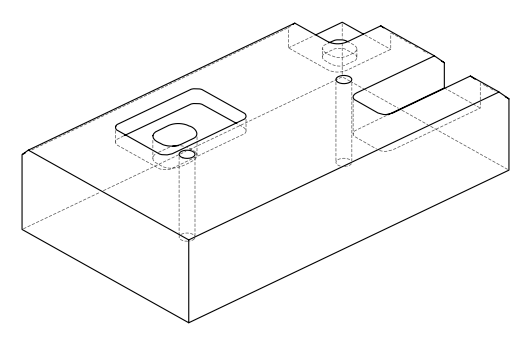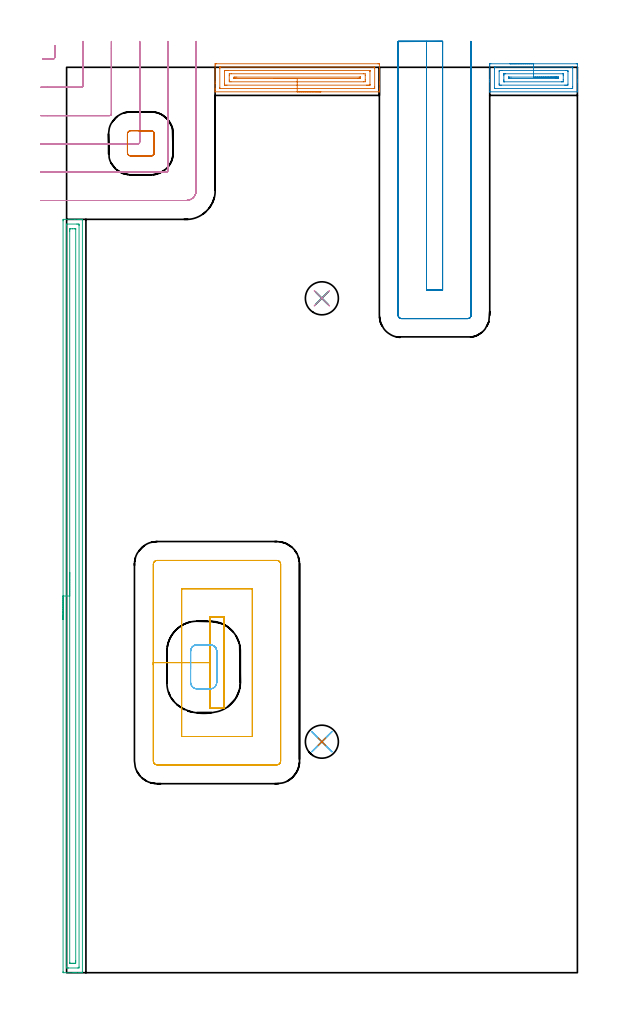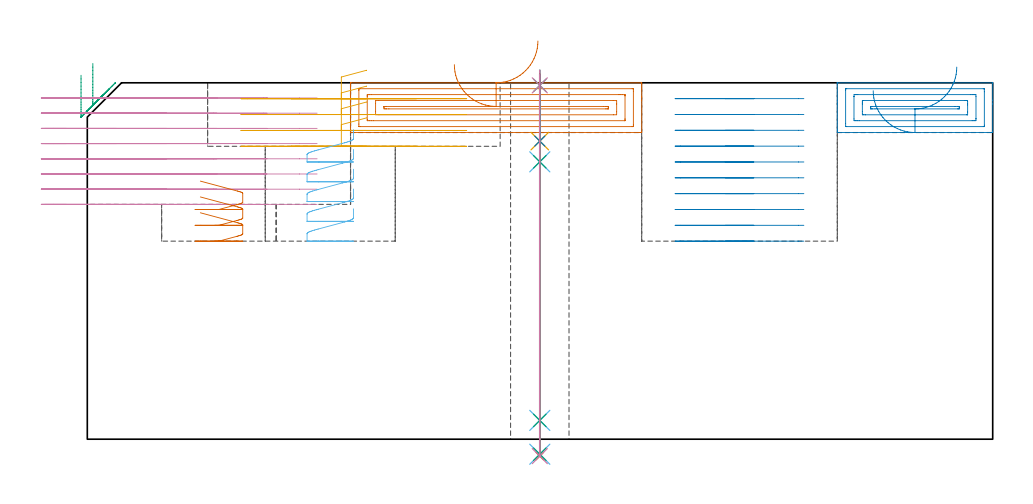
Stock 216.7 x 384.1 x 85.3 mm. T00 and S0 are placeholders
(PLAN: 16 operations, 10 tool changes, 40 min)
(1 AREA_MILL | FG_CHAMFER_SURFACE | UGT0205_001 | 2.98 min | 5857 mm3)
(2 AREA_MILL_1 | FG_CHAMFER_SURFACE_1 | UGT0205_001 | 1.68 min | 3095 mm3)
(3 AREA_MILL_2 | FG_CHAMFER_SURFACE_2 | UGT0205_001 | 7.9 min | 10924 mm3)
(4 MILL_CORNER_NOTCH_RECTANGULAR | CORNER_NOTCH_RECTANGULAR | NXT0201_012 | Follow Part, ap 4, ae 75% | 8.12 min | 116691 mm3)
(5 MILL_RECTANGULAR_POCKET | POCKET_RECTANGULAR_STRAIGHT | NXT0201_012 | Follow Part, ap 4, ae 75% | 5.06 min | 108113 mm3)
(6 MILL_RECTANGULAR_POCKET_1 | POCKET_RECTANGULAR_STRAIGHT_1 | UGT0201_136 | Follow Part, ap 5, ae 75% | 1.17 min | 24124 mm3)
(7 MILL_RECTANGULAR_POCKET_2 | POCKET_RECTANGULAR_STRAIGHT_2 | NXT0201_012 | Follow Part, ap 4, ae 75% | 0.58 min | 5773 mm3)
(8 MILL_SLOT | SLOT_PARTIAL_RECTANGULAR | NXT0201_012 | Follow Part, ap 4, ae 75% | 10.67 min | 200959 mm3)
(9 SPOT_DRILL | STEP1HOLE | NXT0321_9005460120000 | 0.03 min | 3 mm3)
(10 SPOT_DRILL_1 | STEP1HOLE_1 | NXT0321_9005460120000 | 0.03 min | 8 mm3)
(11 DRILL_BLIND_HOLE_INTO_CENTER | STEP1HOLE | NXT0301_064 | 0.07 min | 879 mm3)
(12 GUN_DRILL_THROUGH_HOLE | STEP1HOLE | UGT0307_006 | 0.44 min | 4600 mm3)
(13 DRILL_TO_ENLARGE_THROUGH_HOLE | STEP1HOLE | NXT0301_104 | 0.37 min | 7636 mm3)
(14 DRILL_BLIND_HOLE_INTO_CENTER_1 | STEP1HOLE_1 | NXT0301_064 | 0.07 min | 865 mm3)
(15 GUN_DRILL_THROUGH_HOLE_1 | STEP1HOLE_1 | UGT0307_006 | 0.44 min | 4550 mm3)
(16 DRILL_TO_ENLARGE_THROUGH_HOLE_1 | STEP1HOLE_1 | NXT0301_104 | 0.37 min | 7652 mm3)
(TOOL UGT0205_001 | Chamfer Mill 20 x 3 x 45 deg. | D20 FL50 Z2)
(TOOL NXT0201_012 | ENDMILL 16mm [2P460-1600-NA 1630] | D16 FL38 Z6)
(TOOL UGT0201_136 | Carbide End Mill 20.0 | D20 FL30 Z4)
(TOOL NXT0321_9005460120000 | NC Spot Drill, 142deg, 12mm, Carbide, Uncoated | D12 PA142 FL30 Z2)
(TOOL NXT0301_064 | Carbide Drill 9.3mm [860.1-0930-028A1-MM 2214] | D9.3 PA140 FL47 Z2)
(TOOL UGT0307_006 | Gun Drill 9 mm | D9 PA130 FL24 Z1)
(TOOL NXT0301_104 | Carbide Drill 14mm [860.1-1400-112A1-MM 2214] | D14 PA140 FL123 Z2)
(OP 1 AREA_MILL)
G17 G21 G94 G90
T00 M6
G54
G17 G0 G90 X107.85 Y373.7 S1061 M3
G43 Z95.3 H0
G94 G1 X107.812 Z94.428 F250.
X107.698 Z93.563
X107.509 Z92.712
X107.247 Z91.88
X106.913 Z91.074
X106.51 Z90.3
X106.041 Z89.564
X105.51 Z88.872
X104.921 Z88.229
X104.278 Z87.64
X103.586 Z87.108
X102.85 Z86.64
X102.076 Z86.237
X101.27 Z85.903
X100.438 Z85.641
X99.586 Z85.452
X98.722 Z85.338
X97.85 Z85.3
X63.13
X63.01 Y373.703 Z85.288
X63.007 Y373.742 Z85.25
X63. Y374.049 Z84.95
Y374.671 Z84.328
Y375.19 Z83.805
Y377.234 Z81.763
Y377.866 Z81.128
X63.001 Y385.002 Z73.995
X63.003 Y385.574 Z73.423
X63.007 Y385.591 Z73.406
X63.575 Y385.6 Z73.4
X132.125
X132.422 Y385.597 Z73.402
X132.69 Y385.591 Z73.406
X132.7 Y385.318 Z73.679
Y377.866 Z81.128
Y377.234 Z81.763
Y376.974 Z82.023
Y375.19 Z83.805
Y374.671 Z84.328
Y374.049 Z84.95
Y373.744 Z85.247
Y373.711 Z85.28
X132.693 Y373.703 Z85.288
X132.571 Y373.7 Z85.3
X97.85
Y375.114 Z83.886
X65.279 Y375.115 Z83.885
X65.128 Y375.118 Z83.882
X65.029 Y375.121 Z83.879
X65.009 Y375.129 Z83.871
X65.007 Y375.14 Z83.86
X65.004 Y375.19 Z83.81
X65. Y375.546 Z83.454
Y383.574 Z75.426
X65.002 Y384.11 Z74.89
X65.005 Y384.154 Z74.846
X65.009 Y384.174 Z74.826
X65.014 Y384.179 Z74.821
X65.052 Y384.181 Z74.819
X65.204 Y384.185 Z74.815
X65.28 Y384.186 Z74.814
X130.42 Y384.185 Z74.815
X130.572 Y384.182 Z74.818
X130.671 Y384.179 Z74.821
X130.691 Y384.171 Z74.829
X130.693 Y384.16 Z74.84
X130.696 Y384.11 Z74.89
X130.7 Y383.754 Z75.246
Y375.726 Z83.274
X130.698 Y375.19 Z83.81
X130.695 Y375.146 Z83.854
X130.691 Y375.126 Z83.874
X130.686 Y375.121 Z83.879
X130.648 Y375.119 Z83.881
X130.496 Y375.115 Z83.885
X130.42 Y375.114 Z83.886
X97.85
Y376.528 Z82.472
X68.026 Y376.529 Z82.471
X67.579 Y376.53 Z82.47
X67.136 Y376.533 Z82.467
X67.028 Y376.535 Z82.465
X67.01 Y376.543 Z82.457
X67.006 Y376.611 Z82.389
X67.002 Y376.702 Z82.298
X67. Y376.838 Z82.162
Y376.974 Z82.026
Y382.462 Z76.538
X67.002 Y382.598 Z76.402
X67.006 Y382.689 Z76.311
X67.01 Y382.757 Z76.243
X67.028 Y382.765 Z76.235
X67.136 Y382.766 Z76.234
X67.582 Y382.77 Z76.23
X68.026 Y382.771 Z76.229
X68.472 Y382.772 Z76.228
X128.628 Y382.771 Z76.229
X128.667 Y382.77 Z76.23
X128.686 Y382.767 Z76.233
X128.69 Y382.766 Z76.234
X128.693 Y382.734 Z76.266
X128.699 Y382.462 Z76.538
X128.7 Y382.326 Z76.674
Y376.838 Z82.162
X128.698 Y376.702 Z82.298
X128.694 Y376.611 Z82.389
X128.69 Y376.543 Z82.457
X128.672 Y376.535 Z82.465
X128.564 Y376.533 Z82.467
X128.117 Y376.53 Z82.47
X127.674 Y376.529 Z82.471
X127.228 Y376.528 Z82.472
X97.85
Y377.943 Z81.057
X69.73
X69.01 Y377.956 Z81.044
X69. Y378.674 Z80.326
Y380.542 Z78.458
X69.007 Y381.343 Z77.657
X69.807 Y381.357 Z77.643
X125.97
X126.69 Y381.344 Z77.656
X126.7 Y380.626 Z78.374
Y378.758 Z80.242
X126.693 Y377.957 Z81.043
X125.893 Y377.943 Z81.057
X97.85
Y379.357 Z79.643
X71.587
X71.295 Y379.358 Z79.642
X71.1 Y379.361 Z79.639
X71.031 Y379.364 Z79.636
X71.009 Y379.368 Z79.632
X71.007 Y379.383 Z79.617
X71.004 Y379.454 Z79.546
X71.006 Y379.65 Z79.35
X71.012 Y379.936 Z79.064
X71.298 Y379.94 Z79.06
X71.587 Y379.942 Z79.058
X72.185 Y379.943 Z79.057
X124.113
X124.405 Y379.942 Z79.058
X124.6 Y379.939 Z79.061
X124.669 Y379.936 Z79.064
X124.691 Y379.932 Z79.068
X124.693 Y379.917 Z79.083
X124.696 Y379.846 Z79.154
X124.694 Y379.65 Z79.35
X124.688 Y379.364 Z79.636
X124.402 Y379.36 Z79.64
X124.113 Y379.358 Z79.642
X123.515 Y379.357 Z79.643
X97.85
X96.978 Z79.681
X96.113 Z79.795
X95.262 Z79.984
X94.43 Z80.246
X93.624 Z80.58
X92.85 Z80.983
X92.114 Z81.452
X91.422 Z81.983
X90.779 Z82.572
X90.19 Z83.215
X89.658 Z83.907
X89.19 Z84.643
X88.787 Z85.417
X88.453 Z86.223
X88.191 Z87.055
X88.002 Z87.907
X87.888 Z88.772
X87.85 Z89.643
G0 Z95.3
M5
M2
(OP 2 AREA_MILL_1)
G17 G21 G94 G90
T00 M6
G54
G17 G0 G90 X188.1 Y385.6 S1061 M3
G43 Z95.3 H0
Z83.4
G94 G1 X188.138 Z82.528 F250.
X188.252 Z81.664
X188.441 Z80.812
X188.703 Z79.98
X189.037 Z79.174
X189.44 Z78.4
X189.909 Z77.664
X190.44 Z76.972
X191.029 Z76.329
X191.672 Z75.74
X192.364 Z75.208
X193.1 Z74.74
X193.874 Z74.337
X194.68 Z74.003
X195.512 Z73.741
X196.364 Z73.552
X197.228 Z73.438
X198.1 Z73.4
X216.217
X216.512 Y385.596 Z73.402
X216.69 Y385.591 Z73.405
X216.7 Y385.406 Z73.59
Y378.758 Z80.235
Y377.95 Z81.049
Y377.866 Z81.133
Y373.812 Z85.187
X216.694 Y373.712 Z85.284
X216.691 Y373.705 Z85.291
X216.658 Y373.7 Z85.3
X179.542
X179.509 Y373.705 Z85.291
X179.501 Y373.713 Z85.283
Y373.714 Z85.281
X179.5 Y373.812 Z85.186
Y377.95 Z81.049
Y378.758 Z80.235
X179.501 Y385.002 Z73.994
X179.502 Y385.487 Z73.508
X179.506 Y385.591 Z73.405
X179.983 Y385.6 Z73.4
X198.1
Y384.186 Z74.814
X214.449 Y384.185 Z74.815
X214.524 Y384.184 Z74.816
X214.673 Y384.179 Z74.821
X214.692 Y384.175 Z74.825
X214.695 Y384.167 Z74.833
X214.699 Y384.146 Z74.854
X214.7 Y384.11 Z74.89
Y383.857 Z75.143
X214.699 Y375.83 Z83.17
X214.692 Y375.19 Z83.81
X214.69 Y375.133 Z83.867
X214.599 Y375.121 Z83.879
X214.522 Y375.116 Z83.884
X214.449 Y375.115 Z83.885
X181.751
X181.676 Y375.116 Z83.884
X181.527 Y375.121 Z83.879
X181.509 Y375.125 Z83.875
X181.505 Y375.133 Z83.867
X181.502 Y375.154 Z83.846
X181.5 Y375.19 Z83.81
Y375.443 Z83.557
X181.501 Y383.47 Z75.53
X181.508 Y384.11 Z74.89
X181.51 Y384.167 Z74.833
X181.602 Y384.179 Z74.821
X181.678 Y384.184 Z74.816
X181.751 Y384.185 Z74.815
X198.1 Y384.186 Z74.814
Y382.772 Z76.228
X211.798 Y382.771 Z76.229
X212.242 Y382.77 Z76.23
X212.682 Y382.764 Z76.236
X212.699 Y382.326 Z76.674
X212.7 Y382.307 Z76.693
Y376.956 Z82.044
X212.682 Y376.535 Z82.465
X212.238 Y376.53 Z82.47
X211.798 Y376.529 Z82.471
X211.356 Y376.528 Z82.472
X184.402 Y376.529 Z82.471
X183.958 Y376.53 Z82.47
X183.518 Y376.535 Z82.465
X183.501 Y376.974 Z82.026
X183.5 Y376.993 Z82.007
Y382.344 Z76.656
X183.518 Y382.764 Z76.236
X183.962 Y382.77 Z76.23
X184.402 Y382.771 Z76.229
X184.844 Y382.772 Z76.228
X198.1
Y381.357 Z77.643
X210.458
X210.634 Y381.355 Z77.645
X210.677 Y381.353 Z77.647
X210.69 Y381.351 Z77.649
X210.693 Y381.336 Z77.664
X210.696 Y381.276 Z77.724
X210.7 Y380.758 Z78.242
Y380.542 Z78.458
Y378.974 Z80.026
X210.699 Y378.758 Z80.242
X210.696 Y378.086 Z80.914
X210.69 Y377.987 Z81.013
X210.679 Y377.949 Z81.051
X210.636 Y377.948 Z81.052
X210.434 Y377.945 Z81.055
X210.03 Y377.943 Z81.057
X209.955
X185.742
X185.566 Y377.945 Z81.055
X185.523 Y377.947 Z81.053
X185.51 Y377.949 Z81.051
X185.507 Y377.964 Z81.036
X185.504 Y378.024 Z80.976
X185.5 Y378.542 Z80.458
Y378.758 Z80.242
X185.501 Y380.542 Z78.458
X185.504 Y381.214 Z77.786
X185.51 Y381.313 Z77.687
X185.521 Y381.351 Z77.649
X185.564 Y381.352 Z77.648
X185.766 Y381.355 Z77.645
X186.17 Y381.357 Z77.643
X186.245
X198.1
Y379.943 Z79.057
X208.263
X208.553 Y379.941 Z79.059
X208.636 Y379.939 Z79.061
X208.68 Y379.937 Z79.063
X208.69 Y379.913 Z79.087
X208.695 Y379.797 Z79.203
X208.696 Y379.65 Z79.35
X208.693 Y379.43 Z79.57
X208.69 Y379.376 Z79.624
X208.679 Y379.363 Z79.637
X208.65 Y379.362 Z79.638
X208.552 Y379.359 Z79.641
X208.263 Y379.357 Z79.643
X207.67
X187.937
X187.647 Y379.359 Z79.641
X187.564 Y379.361 Z79.639
X187.52 Y379.363 Z79.637
X187.51 Y379.387 Z79.613
X187.506 Y379.503 Z79.497
X187.504 Y379.65 Z79.35
X187.507 Y379.87 Z79.13
X187.51 Y379.924 Z79.076
X187.521 Y379.937 Z79.063
X187.551 Y379.938 Z79.062
X187.648 Y379.941 Z79.059
X187.937 Y379.943 Z79.057
X188.53
X198.1
X198.972 Z79.095
X199.837 Z79.209
X200.688 Z79.398
X201.52 Z79.66
X202.326 Z79.994
X203.1 Z80.397
X203.836 Z80.865
X204.528 Z81.396
X205.171 Z81.986
X205.76 Z82.629
X206.292 Z83.321
X206.76 Z84.057
X207.163 Z84.831
X207.497 Z85.637
X207.759 Z86.469
X207.948 Z87.32
X208.062 Z88.185
X208.1 Z89.057
G0 Z95.3
M5
M2
(OP 3 AREA_MILL_2)
G17 G21 G94 G90
T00 M6
G54
G17 G0 G90 X-1.5 Y149.8 S1061 M3
G43 Z95.3 H0
Z87.1
G94 G1 Y149.838 Z86.228 F250.
Y149.952 Z85.363
Y150.141 Z84.512
Y150.403 Z83.68
Y150.737 Z82.874
Y151.14 Z82.1
Y151.608 Z81.364
Y152.14 Z80.672
Y152.729 Z80.029
Y153.372 Z79.44
Y154.064 Z78.908
Y154.8 Z78.44
Y155.574 Z78.037
Y156.38 Z77.703
Y157.212 Z77.441
Y158.064 Z77.252
Y158.928 Z77.138
Y159.8 Z77.1
Y318.97
X-1.497 Y319.317 Z77.102
X-1.492 Y319.59 Z77.106
X-1.215 Y319.6 Z77.382
X3.488 Z82.083
X4.901 Z83.498
X5.265 Z83.86
X5.992 Z84.592
X6.252 Z84.852
X6.659 Y319.593 Z85.251
X6.704 Y319.59 Z85.295
X6.7 Y319.422 Z85.3
Y0.179
X6.704 Y0.01 Z85.295
X6.659 Y0.007 Z85.251
X6.252 Y0. Z84.852
X5.992 Z84.592
X5.265 Z83.86
X4.013 Z82.61
X3.488 Z82.083
X2.754 Z81.35
X-1.216 Z77.382
X-1.492 Y0.01 Z77.106
X-1.499 Y0.286 Z77.099
Y0.297
X-1.5 Y159.8 Z77.1
X-0.086 Z78.514
X-0.085 Y317.202 Z78.515
X-0.065 Y317.59 Z78.535
X0.409 Y317.599 Z79.009
X4.377 Y317.6 Z82.977
X4.85 Y317.599 Z83.45
X5.265 Y317.59 Z83.865
X5.285 Y317.181 Z83.885
Y317.161
Y2.398
X5.265 Y2.01 Z83.865
X4.791 Y2.001 Z83.391
X0.823 Y2. Z79.423
X0.35 Y2.001 Z78.95
X-0.065 Y2.01 Z78.535
X-0.085 Y2.419 Z78.515
X-0.086 Y2.439 Z78.514
Y159.8
X1.328 Z79.928
X1.329 Y314.499 Z79.929
X1.33 Y314.883 Z79.93
X1.333 Y315.393 Z79.933
X1.335 Y315.576 Z79.935
X1.514 Y315.592 Z80.114
X1.712 Y315.596 Z80.312
X2.395 Y315.6 Z80.995
X2.6 Z81.2
X3.283 Z81.883
X3.488 Y315.599 Z82.088
X3.694 Y315.595 Z82.294
X3.83 Y315.59 Z82.43
X3.865 Y315.586 Z82.465
X3.867 Y315.567 Z82.467
X3.869 Y315.521 Z82.469
X3.871 Y315.393 Z82.471
Y5.101
X3.87 Y4.717 Z82.47
X3.867 Y4.207 Z82.467
X3.864 Y4.024 Z82.464
X3.686 Y4.008 Z82.286
X3.488 Y4.004 Z82.088
X2.805 Y4. Z81.405
X2.6 Z81.2
X1.917 Z80.517
X1.712 Y4.001 Z80.312
X1.506 Y4.005 Z80.106
X1.37 Y4.01 Z79.97
X1.334 Y4.014 Z79.934
X1.333 Y4.033 Z79.933
X1.331 Y4.078 Z79.931
X1.329 Y4.207 Z79.929
X1.328 Y159.8 Z79.928
Y160.672 Z79.966
Y161.536 Z80.08
Y162.388 Z80.269
Y163.22 Z80.531
Y164.026 Z80.865
Y164.8 Z81.268
Y165.536 Z81.737
Y166.228 Z82.268
Y166.871 Z82.857
Y167.46 Z83.501
Y167.992 Z84.193
Y168.46 Z84.928
Y168.863 Z85.702
Y169.197 Z86.508
Y169.459 Z87.34
Y169.648 Z88.192
Y169.762 Z89.057
Y169.8 Z89.928
G0 Z95.3
M5
M2
(OP 4 MILL_CORNER_NOTCH_RECTANGULAR)
G17 G21 G94 G90
T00 M6
G54
G17 G0 G90 X-10.194 Y387.6 S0 M3
G43 Z95.3 H1
Z81.662
G94 G1 X-7.194 F250.
X-5.795
G3 X-5. Y388.395 R0.8
G1 Y390.345
Y393.345
G0 Z95.3
X-11. Y375.6
Z81.662
G1 X-8.
X6.205 F500.
G3 X7. Y376.395 R0.8
G1 Y391.926
Y392.1
X7.011 Y395.1 F250.
G0 Z95.3
X-11. Y363.6
Z81.662
G1 X-8.
X18.205 F500.
G3 X19. Y364.395 R0.8
G1 Y391.926
Y392.1
X19.015 Y395.1 F250.
G0 Z95.3
X-11. Y351.6
Z81.662
G1 X-8.
X30.204 F500.
G3 X31. Y352.396 R0.8
G1 Y391.926
X31.001 Y392.1
X31.022 Y395.1 F250.
G0 Z95.3
X-11. Y339.6
Z81.662
G1 X-8.
X42.204 F500.
G3 X43. Y340.396 R0.8
G1 Y391.926
X43.001 Y392.1
X43.045 Y395.1 F250.
G0 Z95.3
X-11. Y327.6
Z81.662
G1 X-8.
X50.8 F500.
G3 X55. Y331.8 R4.2
G1 Y391.926
Y394.926 F250.
G0 Z95.3
X-10.194 Y387.6
Z78.025
G1 X-7.194
X-5.795
G3 X-5. Y388.395 R0.8
G1 Y390.345
Y393.345
G0 Z95.3
X-11. Y375.6
Z78.025
G1 X-8.
X6.205 F500.
G3 X7. Y376.395 R0.8
G1 Y392.1
Y395.1 F250.
G0 Z95.3
X-11. Y363.6
Z78.025
G1 X-8.
X18.204 F500.
G3 X19. Y364.396 R0.8
G1 Y392.1
Y395.1 F250.
G0 Z95.3
X-11. Y351.6
Z78.025
G1 X-8.
X30.204 F500.
G3 X31. Y352.396 R0.8
G1 Y392.1
Y395.1 F250.
G0 Z95.3
X-11. Y339.6
Z78.025
G1 X-8.
X42.204 F500.
G3 X43. Y340.396 R0.8
G1 Y392.1
Y395.1 F250.
G0 Z95.3
X-11. Y327.6
Z78.025
G1 X-8.
X50.8 F500.
G3 X55. Y331.8 R4.2
G1 Y392.1
Y395.1 F250.
G0 Z95.3
X-10.194 Y387.6
Z74.387
G1 X-7.194
X-5.795
G3 X-5. Y388.395 R0.8
G1 Y390.345
Y393.345
G0 Z95.3
X-11. Y375.6
Z74.387
G1 X-8.
X6.205 F500.
G3 X7. Y376.395 R0.8
G1 Y392.1
Y395.1 F250.
G0 Z95.3
X-11. Y363.6
Z74.387
G1 X-8.
X18.204 F500.
G3 X19. Y364.396 R0.8
G1 Y392.1
Y395.1 F250.
G0 Z95.3
X-11. Y351.6
Z74.387
G1 X-8.
X30.204 F500.
G3 X31. Y352.396 R0.8
G1 Y392.1
Y395.1 F250.
G0 Z95.3
X-11. Y339.6
Z74.387
G1 X-8.
X42.204 F500.
G3 X43. Y340.396 R0.8
G1 Y392.1
Y395.1 F250.
G0 Z95.3
X-11. Y327.6
Z74.387
G1 X-8.
X50.8 F500.
G3 X55. Y331.8 R4.2
G1 Y392.1
Y395.1 F250.
G0 Z95.3
X-10.194 Y387.6
Z70.75
G1 X-7.194
X-5.795
G3 X-5. Y388.395 R0.8
G1 Y390.345
Y393.345
G0 Z95.3
X-11. Y375.6
Z70.75
G1 X-8.
X6.205 F500.
G3 X7. Y376.395 R0.8
G1 Y392.1
Y395.1 F250.
G0 Z95.3
X-11. Y363.6
Z70.75
G1 X-8.
X18.204 F500.
G3 X19. Y364.396 R0.8
G1 Y392.1
Y395.1 F250.
G0 Z95.3
X-11. Y351.6
Z70.75
G1 X-8.
X30.204 F500.
G3 X31. Y352.396 R0.8
G1 Y392.1
Y395.1 F250.
G0 Z95.3
X-11. Y339.6
Z70.75
G1 X-8.
X42.204 F500.
G3 X43. Y340.396 R0.8
G1 Y392.1
Y395.1 F250.
G0 Z95.3
X-11. Y327.6
Z70.75
G1 X-8.
X50.8 F500.
G3 X55. Y331.8 R4.2
G1 Y392.1
Y395.1 F250.
G0 Z95.3
X-10.194 Y387.6
Z67.112
G1 X-7.194
X-5.795
G3 X-5. Y388.395 R0.8
G1 Y390.345
Y393.345
G0 Z95.3
X-11. Y375.6
Z67.112
G1 X-8.
X6.205 F500.
G3 X7. Y376.395 R0.8
G1 Y392.1
Y395.1 F250.
G0 Z95.3
X-11. Y363.6
Z67.112
G1 X-8.
X18.204 F500.
G3 X19. Y364.396 R0.8
G1 Y392.1
Y395.1 F250.
G0 Z95.3
X-11. Y351.6
Z67.112
G1 X-8.
X30.204 F500.
G3 X31. Y352.396 R0.8
G1 Y392.1
Y395.1 F250.
G0 Z95.3
X-11. Y339.6
Z67.112
G1 X-8.
X42.204 F500.
G3 X43. Y340.396 R0.8
G1 Y392.1
Y395.1 F250.
G0 Z95.3
X-11. Y327.6
Z67.112
G1 X-8.
X50.8 F500.
G3 X55. Y331.8 R4.2
G1 Y392.1
Y395.1 F250.
G0 Z95.3
X-10.194 Y387.6
Z63.475
G1 X-7.194
X-5.795
G3 X-5. Y388.395 R0.8
G1 Y390.345
Y393.345
G0 Z95.3
X-11. Y375.6
Z63.475
G1 X-8.
X6.205 F500.
G3 X7. Y376.395 R0.8
G1 Y392.1
Y395.1 F250.
G0 Z95.3
X-11. Y363.6
Z63.475
G1 X-8.
X18.204 F500.
G3 X19. Y364.396 R0.8
G1 Y392.1
Y395.1 F250.
G0 Z95.3
X-11. Y351.6
Z63.475
G1 X-8.
X30.204 F500.
G3 X31. Y352.396 R0.8
G1 Y392.1
Y395.1 F250.
G0 Z95.3
X-11. Y339.6
Z63.475
G1 X-8.
X42.204 F500.
G3 X43. Y340.396 R0.8
G1 Y392.1
Y395.1 F250.
G0 Z95.3
X-11. Y327.6
Z63.475
G1 X-8.
X50.8 F500.
G3 X55. Y331.8 R4.2
G1 Y392.1
Y395.1 F250.
G0 Z95.3
X-10.194 Y387.6
Z59.837
G1 X-7.194
X-5.795
G3 X-5. Y388.395 R0.8
G1 Y390.345
Y393.345
G0 Z95.3
X-11. Y375.6
Z59.837
G1 X-8.
X6.205 F500.
G3 X7. Y376.395 R0.8
G1 Y392.1
Y395.1 F250.
G0 Z95.3
X-11. Y363.6
Z59.837
G1 X-8.
X18.204 F500.
G3 X19. Y364.396 R0.8
G1 Y392.1
Y395.1 F250.
G0 Z95.3
X-11. Y351.6
Z59.837
G1 X-8.
X30.204 F500.
G3 X31. Y352.396 R0.8
G1 Y392.1
Y395.1 F250.
G0 Z95.3
X-11. Y339.6
Z59.837
G1 X-8.
X42.204 F500.
G3 X43. Y340.396 R0.8
G1 Y392.1
Y395.1 F250.
G0 Z95.3
X-11. Y327.6
Z59.837
G1 X-8.
X50.8 F500.
G3 X55. Y331.8 R4.2
G1 Y392.1
Y395.1 F250.
G0 Z95.3
X-10.194 Y387.6
Z56.2
G1 X-7.194
X-5.795
G3 X-5. Y388.395 R0.8
G1 Y390.345
Y393.345
G0 Z95.3
X-11. Y375.6
Z56.2
G1 X-8.
X6.205 F500.
G3 X7. Y376.395 R0.8
G1 Y392.1
Y395.1 F250.
G0 Z95.3
X-11. Y363.6
Z56.2
G1 X-8.
X18.204 F500.
G3 X19. Y364.396 R0.8
G1 Y392.1
Y395.1 F250.
G0 Z95.3
X-11. Y351.6
Z56.2
G1 X-8.
X30.204 F500.
G3 X31. Y352.396 R0.8
G1 Y392.1
Y395.1 F250.
G0 Z95.3
X-11. Y339.6
Z56.2
G1 X-8.
X42.204 F500.
G3 X43. Y340.396 R0.8
G1 Y392.1
Y395.1 F250.
G0 Z95.3
X-11. Y327.6
Z56.2
G1 X-8.
X50.8 F500.
G3 X55. Y331.8 R4.2
G1 Y392.1
Y395.1 F250.
G0 Z95.3
M5
M2
(OP 5 MILL_RECTANGULAR_POCKET)
G17 G21 G94 G90
T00 M6
G54
G17 G0 G90 X66.8 Y150.872 S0 M3
G43 Z95.3 H1
Z88.3
G94 G1 Y150.9 Z88.292 F250.
X60.8 Z86.685
Y131.55 Z81.5
Y112.2 F500.
X66.8
Y150.9
X60.8
Y131.55
X48.8
Y100.2
X78.8
Y162.9
X48.8
Y131.55
X36.8
Y89.8
G3 X38.4 Y88.2 R1.6
G1 X89.2
G3 X90.8 Y89.8 R1.6
G1 Y173.3
G3 X89.2 Y174.9 R1.6
G1 X38.4
G3 X36.8 Y173.3 R1.6
G1 Y131.55
Y130.55
G0 X66.8 Y150.872 Z84.5
G1 Y150.9 Z84.492 F250.
X60.8 Z82.885
Y131.55 Z77.7
Y112.2 F500.
X66.8
Y150.9
X60.8
Y131.55
X48.8
Y100.2
X78.8
Y162.9
X48.8
Y131.55
X36.8
Y89.8
G3 X38.4 Y88.2 R1.6
G1 X89.2
G3 X90.8 Y89.8 R1.6
G1 Y173.3
G3 X89.2 Y174.9 R1.6
G1 X38.4
G3 X36.8 Y173.3 R1.6
G1 Y131.55
Y130.55
G0 X66.8 Y150.872 Z80.7
G1 Y150.9 Z80.692 F250.
X60.8 Z79.085
Y131.55 Z73.9
Y112.2 F500.
X66.8
Y150.9
X60.8
Y131.55
X48.8
Y100.2
X78.8
Y162.9
X48.8
Y131.55
X36.8
Y89.8
G3 X38.4 Y88.2 R1.6
G1 X89.2
G3 X90.8 Y89.8 R1.6
G1 Y173.3
G3 X89.2 Y174.9 R1.6
G1 X38.4
G3 X36.8 Y173.3 R1.6
G1 Y131.55
Y130.55
G0 X66.8 Y150.872 Z76.9
G1 Y150.9 Z76.893 F250.
X60.8 Z75.285
Y131.55 Z70.1
Y112.2 F500.
X66.8
Y150.9
X60.8
Y131.55
X48.8
Y100.2
X78.8
Y162.9
X48.8
Y131.55
X36.8
Y89.8
G3 X38.4 Y88.2 R1.6
G1 X89.2
G3 X90.8 Y89.8 R1.6
G1 Y173.3
G3 X89.2 Y174.9 R1.6
G1 X38.4
G3 X36.8 Y173.3 R1.6
G1 Y131.55
Y130.55
G0 Z95.3
M5
M2
(OP 6 MILL_RECTANGULAR_POCKET_1)
G17 G21 G94 G90
T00 M6
G54
G17 G0 G90 X63.7 Y128.276 S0 M3
G43 Z95.3 H0
Z74.087
G94 G1 Y136.3 Z71.937 F250.
Y136.467 Z71.893
X63.637 Y136.915 Z71.772
X63.503 Y137.346 Z71.65
X63.301 Y137.751 Z71.529
X63.037 Y138.117 Z71.408
X62.717 Y138.437 Z71.287
X62.351 Y138.701 Z71.166
X61.946 Y138.903 Z71.045
X61.515 Y139.037 Z70.924
X61.067 Y139.1 Z70.803
X55.233 Z69.24
X54.785 Y139.037 Z69.118
X54.354 Y138.903 Z68.997
X53.949 Y138.701 Z68.876
X53.583 Y138.437 Z68.755
X53.263 Y138.117 Z68.634
X52.999 Y137.751 Z68.513
X52.797 Y137.346 Z68.392
X52.663 Y136.915 Z68.271
X52.6 Y136.467 Z68.15
Y136.3 Z68.105
Y129.75 Z66.35
Y123.2 F500.
G3 X55.4 Y120.4 R2.8
G1 X60.9
G3 X63.7 Y123.2 R2.8
G1 Y136.3
G3 X60.9 Y139.1 R2.8
G1 X55.4
G3 X52.6 Y136.3 R2.8
G1 Y129.75
Y128.75
G0 X63.7 Y128.276 Z69.35
G1 Y136.3 Z67.2 F250.
Y136.467 Z67.155
X63.637 Y136.915 Z67.034
X63.503 Y137.346 Z66.913
X63.301 Y137.751 Z66.792
X63.037 Y138.117 Z66.671
X62.717 Y138.437 Z66.55
X62.351 Y138.701 Z66.429
X61.946 Y138.903 Z66.308
X61.515 Y139.037 Z66.187
X61.067 Y139.1 Z66.065
X55.233 Z64.502
X54.785 Y139.037 Z64.381
X54.354 Y138.903 Z64.26
X53.949 Y138.701 Z64.139
X53.583 Y138.437 Z64.018
X53.263 Y138.117 Z63.897
X52.999 Y137.751 Z63.776
X52.797 Y137.346 Z63.655
X52.663 Y136.915 Z63.533
X52.6 Y136.467 Z63.412
Y136.3 Z63.368
Y129.75 Z61.612
Y123.2 F500.
G3 X55.4 Y120.4 R2.8
G1 X60.9
G3 X63.7 Y123.2 R2.8
G1 Y136.3
G3 X60.9 Y139.1 R2.8
G1 X55.4
G3 X52.6 Y136.3 R2.8
G1 Y129.75
Y128.75
G0 X63.7 Y128.276 Z64.612
G1 Y136.3 Z62.463 F250.
Y136.467 Z62.418
X63.637 Y136.915 Z62.297
X63.503 Y137.346 Z62.176
X63.301 Y137.751 Z62.054
X63.037 Y138.117 Z61.933
X62.717 Y138.437 Z61.812
X62.351 Y138.701 Z61.691
X61.946 Y138.903 Z61.57
X61.515 Y139.037 Z61.449
X61.067 Y139.1 Z61.328
X55.233 Z59.765
X54.785 Y139.037 Z59.643
X54.354 Y138.903 Z59.522
X53.949 Y138.701 Z59.401
X53.583 Y138.437 Z59.28
X53.263 Y138.117 Z59.159
X52.999 Y137.751 Z59.038
X52.797 Y137.346 Z58.917
X52.663 Y136.915 Z58.796
X52.6 Y136.467 Z58.675
Y136.3 Z58.63
Y129.75 Z56.875
Y123.2 F500.
G3 X55.4 Y120.4 R2.8
G1 X60.9
G3 X63.7 Y123.2 R2.8
G1 Y136.3
G3 X60.9 Y139.1 R2.8
G1 X55.4
G3 X52.6 Y136.3 R2.8
G1 Y129.75
Y128.75
G0 X63.7 Y128.276 Z59.875
G1 Y136.3 Z57.725 F250.
Y136.467 Z57.68
X63.637 Y136.915 Z57.559
X63.503 Y137.346 Z57.438
X63.301 Y137.751 Z57.317
X63.037 Y138.117 Z57.196
X62.717 Y138.437 Z57.075
X62.351 Y138.701 Z56.954
X61.946 Y138.903 Z56.833
X61.515 Y139.037 Z56.712
X61.067 Y139.1 Z56.591
X55.233 Z55.027
X54.785 Y139.037 Z54.906
X54.354 Y138.903 Z54.785
X53.949 Y138.701 Z54.664
X53.583 Y138.437 Z54.543
X53.263 Y138.117 Z54.422
X52.999 Y137.751 Z54.301
X52.797 Y137.346 Z54.18
X52.663 Y136.915 Z54.058
X52.6 Y136.467 Z53.937
Y136.3 Z53.893
Y129.75 Z52.137
Y123.2 F500.
G3 X55.4 Y120.4 R2.8
G1 X60.9
G3 X63.7 Y123.2 R2.8
G1 Y136.3
G3 X60.9 Y139.1 R2.8
G1 X55.4
G3 X52.6 Y136.3 R2.8
G1 Y129.75
Y128.75
G0 X63.7 Y128.276 Z55.137
G1 Y136.3 Z52.988 F250.
Y136.467 Z52.943
X63.637 Y136.915 Z52.822
X63.503 Y137.346 Z52.701
X63.301 Y137.751 Z52.579
X63.037 Y138.117 Z52.458
X62.717 Y138.437 Z52.337
X62.351 Y138.701 Z52.216
X61.946 Y138.903 Z52.095
X61.515 Y139.037 Z51.974
X61.067 Y139.1 Z51.853
X55.233 Z50.29
X54.785 Y139.037 Z50.169
X54.354 Y138.903 Z50.047
X53.949 Y138.701 Z49.926
X53.583 Y138.437 Z49.805
X53.263 Y138.117 Z49.684
X52.999 Y137.751 Z49.563
X52.797 Y137.346 Z49.442
X52.663 Y136.915 Z49.321
X52.6 Y136.467 Z49.2
Y136.3 Z49.155
Y129.75 Z47.4
Y123.2 F500.
G3 X55.4 Y120.4 R2.8
G1 X60.9
G3 X63.7 Y123.2 R2.8
G1 Y136.3
G3 X60.9 Y139.1 R2.8
G1 X55.4
G3 X52.6 Y136.3 R2.8
G1 Y129.75
Y128.75
G0 Z95.3
M5
M2
(OP 7 MILL_RECTANGULAR_POCKET_2)
G17 G21 G94 G90
T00 M6
G54
G17 G0 G90 X27.064 Y346.504 S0 M3
G43 Z95.3 H1
Z61.77
G94 G1 X35.918 Y346.5 Z59.397 F250.
X36.239 Y346.565 Z59.31
X36.536 Y346.703 Z59.222
X36.793 Y346.907 Z59.134
X36.997 Y347.164 Z59.046
X37.135 Y347.461 Z58.959
X37.2 Y347.782 Z58.871
Y355.918 Z56.691
X37.135 Y356.239 Z56.603
X36.997 Y356.536 Z56.515
X36.793 Y356.793 Z56.427
X36.536 Y356.997 Z56.339
X36.239 Y357.135 Z56.252
X35.918 Y357.2 Z56.164
X35.8 Z56.132
X31.5 Z54.98
X27.2 F500.
G3 X25.8 Y355.8 R1.4
G1 Y347.9
G3 X27.2 Y346.5 R1.4
G1 X35.8
G3 X37.2 Y347.9 R1.4
G1 Y355.8
G3 X35.8 Y357.2 R1.4
G1 X31.5
X30.5
G0 X27.064 Y346.504 Z57.98
G1 X35.918 Y346.5 Z55.607 F250.
X36.239 Y346.565 Z55.52
X36.536 Y346.703 Z55.432
X36.793 Y346.907 Z55.344
X36.997 Y347.164 Z55.256
X37.135 Y347.461 Z55.169
X37.2 Y347.782 Z55.081
Y355.918 Z52.901
X37.135 Y356.239 Z52.813
X36.997 Y356.536 Z52.725
X36.793 Y356.793 Z52.637
X36.536 Y356.997 Z52.549
X36.239 Y357.135 Z52.462
X35.918 Y357.2 Z52.374
X35.8 Z52.342
X31.5 Z51.19
X27.2 F500.
G3 X25.8 Y355.8 R1.4
G1 Y347.9
G3 X27.2 Y346.5 R1.4
G1 X35.8
G3 X37.2 Y347.9 R1.4
G1 Y355.8
G3 X35.8 Y357.2 R1.4
G1 X31.5
X30.5
G0 X27.064 Y346.504 Z54.19
G1 X35.918 Y346.5 Z51.817 F250.
X36.239 Y346.565 Z51.73
X36.536 Y346.703 Z51.642
X36.793 Y346.907 Z51.554
X36.997 Y347.164 Z51.466
X37.135 Y347.461 Z51.379
X37.2 Y347.782 Z51.291
Y355.918 Z49.111
X37.135 Y356.239 Z49.023
X36.997 Y356.536 Z48.935
X36.793 Y356.793 Z48.847
X36.536 Y356.997 Z48.759
X36.239 Y357.135 Z48.672
X35.918 Y357.2 Z48.584
X35.8 Z48.552
X31.5 Z47.4
X27.2 F500.
G3 X25.8 Y355.8 R1.4
G1 Y347.9
G3 X27.2 Y346.5 R1.4
G1 X35.8
G3 X37.2 Y347.9 R1.4
G1 Y355.8
G3 X35.8 Y357.2 R1.4
G1 X31.5
X30.5
G0 Z95.3
M5
M2
(OP 8 MILL_SLOT)
G17 G21 G94 G90
T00 M6
G54
G17 G0 G90 X152.665 Y395.1 S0 M3
G43 Z95.3 H1
Z81.51
G94 G1 X152.699 Y392.1 F250.
X152.7 Y391.962 F500.
Y289.5
X159.5
Y391.957
X159.501 Y392.1
X159.537 Y395.1 F250.
X140.7 Y394.962
Y391.962
Y278.8 F500.
G3 X142. Y277.5 R1.3
G1 X170.2
G3 X171.5 Y278.8 R1.3
G1 Y391.957
Y394.957 F250.
G0 X152.7 Y395.1 Z77.72
G1 Y392.1
Y289.5 F500.
X159.5
Y392.1
Y395.1 F250.
X140.7
Y392.1
Y278.8 F500.
G3 X142. Y277.5 R1.3
G1 X170.2
G3 X171.5 Y278.8 R1.3
G1 Y392.1
Y395.1 F250.
G0 X152.7 Z73.93
G1 Y392.1
Y289.5 F500.
X159.5
Y392.1
Y395.1 F250.
X140.7
Y392.1
Y278.8 F500.
G3 X142. Y277.5 R1.3
G1 X170.2
G3 X171.5 Y278.8 R1.3
G1 Y392.1
Y395.1 F250.
G0 X152.7 Z70.14
G1 Y392.1
Y289.5 F500.
X159.5
Y392.1
Y395.1 F250.
X140.7
Y392.1
Y278.8 F500.
G3 X142. Y277.5 R1.3
G1 X170.2
G3 X171.5 Y278.8 R1.3
G1 Y392.1
Y395.1 F250.
G0 X152.7 Z66.35
G1 Y392.1
Y289.5 F500.
X159.5
Y392.1
Y395.1 F250.
X140.7
Y392.1
Y278.8 F500.
G3 X142. Y277.5 R1.3
G1 X170.2
G3 X171.5 Y278.8 R1.3
G1 Y392.1
Y395.1 F250.
G0 X152.7 Z62.56
G1 Y392.1
Y289.5 F500.
X159.5
Y392.1
Y395.1 F250.
X140.7
Y392.1
Y278.8 F500.
G3 X142. Y277.5 R1.3
G1 X170.2
G3 X171.5 Y278.8 R1.3
G1 Y392.1
Y395.1 F250.
G0 X152.7 Z58.77
G1 Y392.1
Y289.5 F500.
X159.5
Y392.1
Y395.1 F250.
X140.7
Y392.1
Y278.8 F500.
G3 X142. Y277.5 R1.3
G1 X170.2
G3 X171.5 Y278.8 R1.3
G1 Y392.1
Y395.1 F250.
G0 X152.7 Z54.98
G1 Y392.1
Y289.5 F500.
X159.5
Y392.1
Y395.1 F250.
X140.7
Y392.1
Y278.8 F500.
G3 X142. Y277.5 R1.3
G1 X170.2
G3 X171.5 Y278.8 R1.3
G1 Y392.1
Y395.1 F250.
G0 X152.7 Z51.19
G1 Y392.1
Y289.5 F500.
X159.5
Y392.1
Y395.1 F250.
X140.7
Y392.1
Y278.8 F500.
G3 X142. Y277.5 R1.3
G1 X170.2
G3 X171.5 Y278.8 R1.3
G1 Y392.1
Y395.1 F250.
G0 X152.7 Z47.4
G1 Y392.1
Y289.5 F500.
X159.5
Y392.1
Y395.1 F250.
X140.7
Y392.1
Y278.8 F500.
G3 X142. Y277.5 R1.3
G1 X170.2
G3 X171.5 Y278.8 R1.3
G1 Y392.1
Y395.1 F250.
G0 Z95.3
M5
M2
(OP 9 SPOT_DRILL)
G17 G21 G94 G90
T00 M6
G54
G17 G0 G90 X108.3 Y98. S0 M3
G43 Z95.3 H0
G94 G81 G98 Z84.689 F250. R88.3
G80
M5
M2
(OP 10 SPOT_DRILL_1)
G17 G21 G94 G90
T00 M6
G54
G17 G0 G90 X108.3 Y286.1 S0 M3
G43 Z95.3 H0
G94 G81 G98 Z84.689 F250. R88.3
G80
M5
M2
(OP 11 DRILL_BLIND_HOLE_INTO_CENTER)
G17 G21 G94 G90
T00 M6
G54
G17 G0 G90 X108.3 Y98. S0 M3
G43 Z95.3 H1
G94 G81 G98 Z71.35 F250. R87.3
G80
M5
M2
(OP 12 GUN_DRILL_THROUGH_HOLE)
G17 G21 G94 G90
T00 M6
G54
G17 G0 G90 X108.3 Y98. M8
G43 Z95.3 H0
Z82.04
S716 M3
G94 G1 Z66.389 F125. M26
G4 X.084
Z4.5 F250.
G4 X.084
Z-3.598 F125.
G4 X.084
M5
M9
G0 Z82.04
Z95.3
M2
(OP 13 DRILL_TO_ENLARGE_THROUGH_HOLE)
G17 G21 G94 G90
T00 M6
G54
G17 G0 G90 X108.3 Y98. S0 M3
G43 Z95.3 H1
G94 G73 G98 Z-4.048 F250. Q12.764 R87.3
G80
M5
M2
(OP 14 DRILL_BLIND_HOLE_INTO_CENTER_1)
G17 G21 G94 G90
T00 M6
G54
G17 G0 G90 X108.3 Y286.1 S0 M3
G43 Z95.3 H1
G94 G81 G98 Z71.35 F250. R87.3
G80
M5
M2
(OP 15 GUN_DRILL_THROUGH_HOLE_1)
G17 G21 G94 G90
T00 M6
G54
G17 G0 G90 X108.3 Y286.1 M8
G43 Z95.3 H0
Z82.04
S716 M3
G94 G1 Z66.389 F125. M26
G4 X.084
Z4.5 F250.
G4 X.084
Z-3.598 F125.
G4 X.084
M5
M9
G0 Z82.04
Z95.3
M2
(OP 16 DRILL_TO_ENLARGE_THROUGH_HOLE_1)
G17 G21 G94 G90
T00 M6
G54
G17 G0 G90 X108.3 Y286.1 S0 M3
G43 Z95.3 H1
G94 G73 G98 Z-4.048 F250. Q12.764 R87.3
G80
M5
M2
